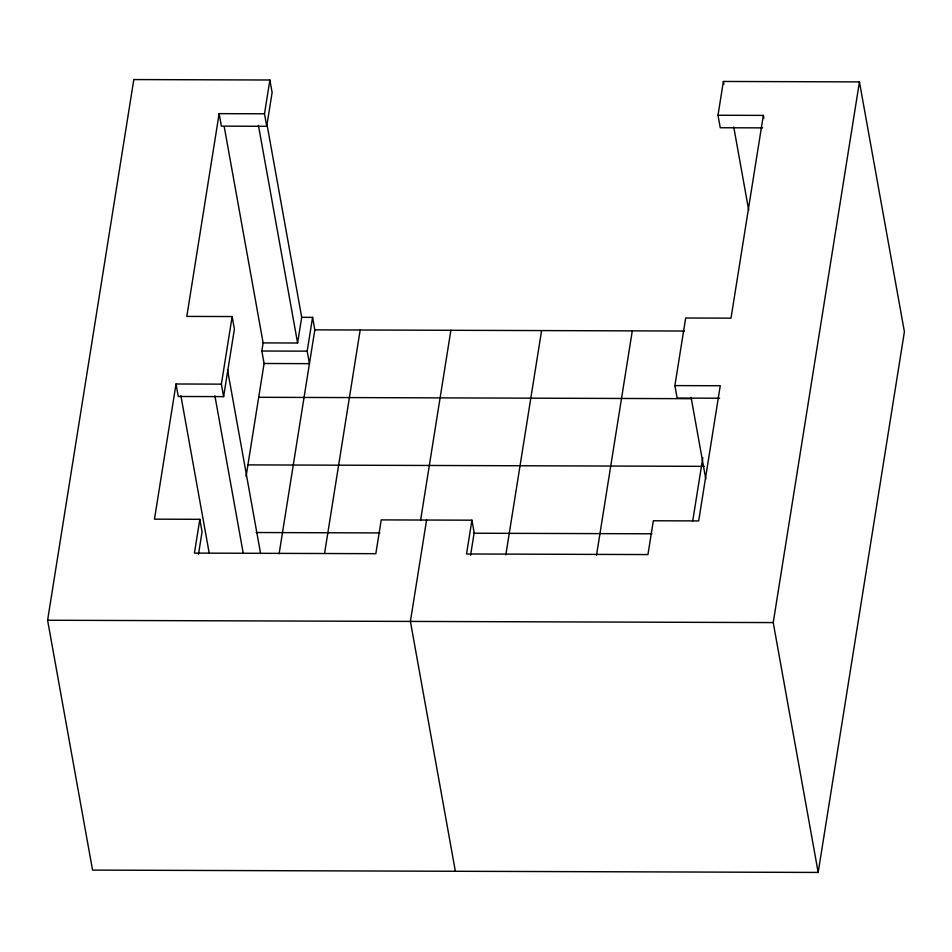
<?xml version="1.0" encoding="UTF-8"?>
<svg xmlns="http://www.w3.org/2000/svg" width="952" height="952" viewBox="0 0 952 952"><rect width="100%" height="100%" fill="white"/><g stroke="black" fill="none" stroke-linecap="round" stroke-linejoin="round"><path stroke-width="1.43" d="M762.671 127.877L720.247 127.746L717.998 115.251L723.389 81.456L859.442 81.896L904.4 331.748L818.184 872.437L92.558 870.104L47.6 620.252L133.815 79.563L269.88 80.004L272.117 92.499L266.738 126.295L221.388 126.14L219.138 113.645L264.489 113.8L266.738 126.295M176.025 383.989L178.274 396.484L223.625 396.627L221.376 384.144L176.025 383.989L154.474 519.161L199.825 519.316L202.074 531.799L198.504 554.183M219.138 113.645L186.806 316.409L232.157 316.552L234.406 329.047L223.625 396.627M199.825 519.316L194.434 553.1L375.838 553.683L381.228 519.899L471.93 520.185L474.179 532.68L470.585 555.206M221.376 384.144L232.157 316.552M264.489 113.8L269.88 80.004M246.092 476.381L264.085 363.497L261.848 351.014L263.133 342.898L224.255 126.794M263.133 342.898L297.607 343.006L301.701 317.325L267.024 124.581M264.085 363.497L309.436 363.652L307.198 351.157L312.577 317.361L301.701 317.325M279.126 553.731L314.826 329.856L312.577 317.361M324.644 552.886L360.177 329.999M420.617 520.101L450.879 330.296M426.579 520.042L410.407 621.418L455.365 871.27M471.93 520.185L466.539 553.981L647.943 554.564L653.334 520.768L698.685 520.911L720.247 385.738L674.897 385.596L685.666 318.004L731.017 318.158L763.349 115.394L717.998 115.251M505.821 554.909L541.593 330.582M596.523 555.194L632.295 330.868M692.723 520.982L702.814 457.71M818.184 872.437L773.226 622.584L859.442 81.896M314.826 329.856L684.333 331.034M261.848 351.014L307.198 351.157M719.569 398.222L677.134 398.091L674.897 385.596M258.706 397.293L691.402 398.686M247.925 464.885L704.361 466.349M256.159 532.525L379.896 532.93M473.572 533.227L652.001 533.798M47.6 620.252L773.226 622.584M763.349 115.394L763.849 118.179M733.742 126.973L748.712 210.202M723.389 81.456L723.889 84.24M691.081 397.317L705.801 479.082M258.456 125.45L297.607 343.006M227.492 369.578L260.598 553.564M214.89 395.782L243.272 553.481M180.88 395.675L209.25 553.374"/></g></svg>
